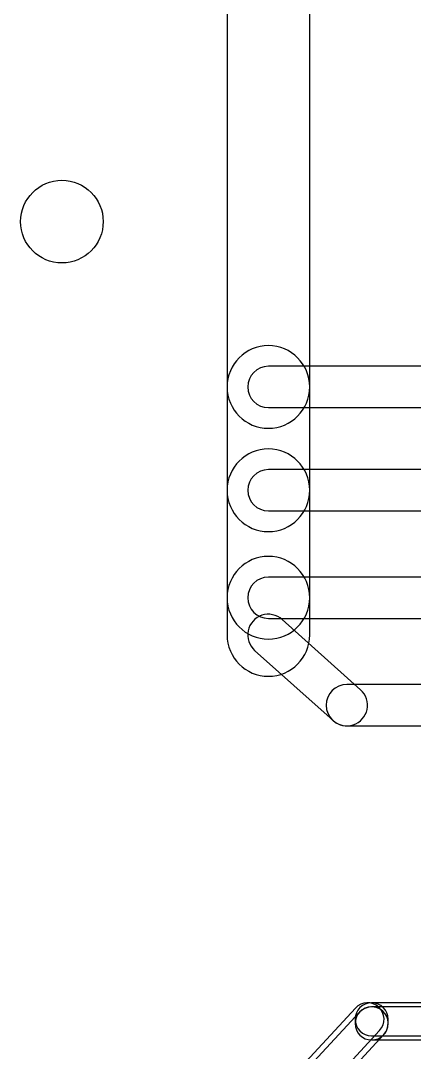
# Model space of a CAD drawing. Extents: x 2.7 to 76.1, y 3.1 to 47.6.
# Drawn here: x 11.18 to 13.6, y 13.05 to 19.39 of the extents above; entities that cross this region are included whole.
import ezdxf

# ---------------------------------------------------------------- set-up
doc = ezdxf.new("R2010")
doc.units = 0

msp = doc.modelspace()

# ---------------------------------------------------------------- linework, layer by layer
for points in [[(12.954025, 17.135475), (12.954025, 20.843875, 1), (12.445975, 20.843875), (12.445975, 17.135475, 1)], [(12.954025, 16.500475), (12.954025, 17.135475, 1), (12.445975, 17.135475), (12.445975, 16.500475, 1)], [(14.3002, 17.2625), (12.7, 17.2625, 1), (12.7, 17.00845), (14.3002, 17.00845, 1)], [(12.954025, 15.840075), (12.954025, 16.500475, 1), (12.445975, 16.500475), (12.445975, 15.840075, 1)], [(14.3002, 16.6275), (12.7, 16.6275, 1), (12.7, 16.37345), (14.3002, 16.37345, 1)], [(12.954025, 15.611475), (12.954025, 15.840075, 1), (12.445975, 15.840075), (12.445975, 15.611475, 1)], [(14.3002, 15.9671), (12.7, 15.9671, 1), (12.7, 15.71305), (14.3002, 15.71305, 1)], [(13.267295, 15.274335), (12.784695, 15.706135, 1), (12.6153, 15.51681), (13.0979, 15.08501, 1)], [(14.3002, 15.3067), (13.1826, 15.3067, 1), (13.1826, 15.05265), (14.3002, 15.05265, 1)], [(13.234925, 13.318205), (12.930125, 12.988005, 1), (13.07947, 12.85014), (13.38427, 13.18034, 1)], [(13.10487, 12.82474), (13.40967, 13.15494, 1), (13.260325, 13.292805), (12.955525, 12.962605, 1)], [(14.3002, 13.3509), (13.335, 13.3509, 1), (13.335, 13.14765), (14.3002, 13.14765, 1)], [(13.233375, 13.249275), (13.233375, 13.223875, 1), (13.436625, 13.223875), (13.436625, 13.249275, 1)], [(13.335, 13.12225), (14.3002, 13.12225, 1), (14.3002, 13.3255), (13.335, 13.3255, 1)]]:
    msp.add_lwpolyline(points, format="xyb", close=True)
msp.add_circle((11.43, 18.151475), 0.254)

doc.saveas('drawing.dxf')
